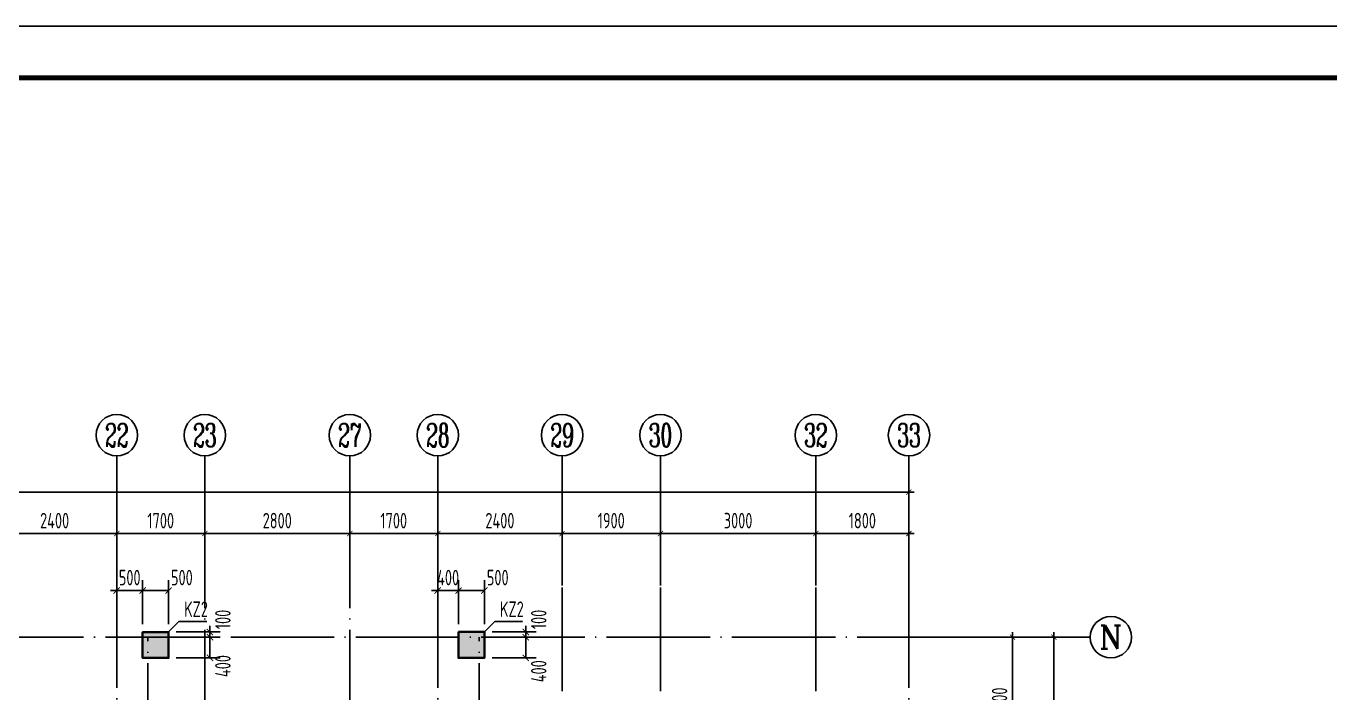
# Model space of a CAD drawing. Extents: x 826826 to 1642106, y -156213 to 399140.
# Drawn here: x 1204072 to 1229253, y 342470 to 355342 of the extents above; entities that cross this region are included whole.
import ezdxf
from ezdxf.enums import TextEntityAlignment as Align

# ---------------------------------------------------------------- set-up
doc = ezdxf.new("R2010")
doc.units = 0
doc.header["$LTSCALE"] = 1000
doc.linetypes.add('DOTE', pattern=[2.42, 2, -0.2, 0.02, -0.2])
doc.layers.get('0').update_dxf_attribs({"linetype": 'CONTINUOUS'})
doc.layers.get('DEFPOINTS').update_dxf_attribs({"linetype": 'CONTINUOUS'})
for name, color, linetype in [('-TK', 7, 'CONTINUOUS'), ('A-AXIS', 1, 'CONTINUOUS'), ('A-DOTE', 10, 'DOTE'), ('AXIS_TEXT', 4, 'CONTINUOUS'), ('S-Q墙标注', 3, 'CONTINUOUS'), ('S-X详图填充', 252, 'CONTINUOUS'), ('S-X详图实线', 4, 'CONTINUOUS'), ('S-Y一般标注', 3, 'CONTINUOUS'), ('S-Z柱实线', 6, 'CONTINUOUS'), ('S-Z柱编号', 6, 'CONTINUOUS')]:
    doc.layers.add(name, color=color, linetype=linetype)
doc.styles.add('_TCH_AXIS', font='COMPLEX', dxfattribs={"bigfont": 'GBCBIG'})
doc.styles.add('COMPLEX', font='COMPLEX')
doc.styles.add('TSSD_DIMENSION', font='Tssdeng.shx', dxfattribs={"width": 0.7, "bigfont": 'tssdchn.shx'})
doc.styles.add('TSSD_REIN', font='tssdeng.shx', dxfattribs={"width": 0.7, "height": 300, "bigfont": 'tssdchn.shx'})
doc.styles.add('结构文字', font='zstxt.shx', dxfattribs={"width": 0.7, "bigfont": 'zshz.shx'})
doc.dimstyles.new('STRUCK', dxfattribs={"dimtxt": 400, "dimasz": 121, "dimexe": 200, "dimexo": 150, "dimgap": 115, "dimtad": 1, "dimdec": 0, "dimdsep": 46, "dimtxsty": '结构文字', "dimblk": 'ARCHTICK', "dimcen": 400, "dimclrd": 3, "dimclre": 3, "dimclrt": 7, "dimadec": 0, "dimazin": 0, "dimtfac": 1, "dimtdec": 0, "dimtix": 1, "dimtmove": 2, "dimatfit": 3, "dimldrblk": '_DIMX', "dimfxl": 0, "dimtolj": 1, "dimtzin": 0, "dimarcsym": 0})
doc.dimstyles.new('TSSD_100_100$0', dxfattribs={"dimtxt": 300, "dimasz": 80, "dimexe": 100, "dimexo": 250, "dimgap": 100, "dimtad": 1, "dimdec": 0, "dimzin": 0, "dimdsep": 46, "dimtxsty": 'TSSD_DIMENSION', "dimblk": 'ARCHTICK', "dimcen": 0, "dimdle": 100, "dimclrd": 3, "dimclre": 3, "dimclrt": 7, "dimadec": 0, "dimazin": 0, "dimtfac": 1, "dimtdec": 0, "dimtix": 1, "dimtmove": 2, "dimatfit": 3, "dimldrblk": 'ARCHTICK', "dimfxl": 0, "dimtolj": 1, "dimtzin": 0, "dimarcsym": 0})

# ---------------------------------------------------------------- blocks, each defined once
blk = doc.blocks.new('_ArchTick')
at = {"color": 0, "linetype": 'ByBlock', "const_width": 0.15}
blk.add_lwpolyline([(-0.5, -0.5), (0.5, 0.5)], dxfattribs=at)
blk = doc.blocks.new('*D67')
at = {"layer": 'DEFPOINTS', "color": 0}
for p in [(789521, 350782), (787721, 349782), (789521, 349782)]:
    blk.add_point(p, dxfattribs=at)
at = {"layer": 'S-Y一般标注', "color": 0, "lineweight": -2}
for p, q in [((787621, 350782), (789621, 350782)), ((787721, 350032), (787721, 350882)), ((789521, 350032), (789521, 350882))]:
    blk.add_line(p, q, dxfattribs=at)
at = {"layer": 'S-Y一般标注', "color": 0, "lineweight": -2, "xscale": 100, "yscale": 100, "zscale": 100, "rotation": 180}
blk.add_blockref('_ArchTick', (787721, 350782), dxfattribs=at)
at = {"layer": 'S-Y一般标注', "color": 0, "lineweight": -2, "xscale": 100, "yscale": 100, "zscale": 100}
blk.add_blockref('_ArchTick', (789521, 350782), dxfattribs=at)
at = {"layer": 'S-Y一般标注', "color": 7, "insert": (788621, 351032), "char_height": 300, "attachment_point": 5, "style": 'TSSD_DIMENSION'}
blk.add_mtext('\\A1;1800', dxfattribs=at)
blk = doc.blocks.new('*D68')
at = {"layer": 'DEFPOINTS', "color": 0}
for p in [(787721, 350782), (784721, 349782), (787721, 349782)]:
    blk.add_point(p, dxfattribs=at)
at = {"layer": 'S-Y一般标注', "color": 0, "lineweight": -2}
for p, q in [((784621, 350782), (787821, 350782)), ((784721, 350032), (784721, 350882)), ((787721, 350032), (787721, 350882))]:
    blk.add_line(p, q, dxfattribs=at)
at = {"layer": 'S-Y一般标注', "color": 0, "lineweight": -2, "xscale": 100, "yscale": 100, "zscale": 100, "rotation": 180}
blk.add_blockref('_ArchTick', (784721, 350782), dxfattribs=at)
at = {"layer": 'S-Y一般标注', "color": 0, "lineweight": -2, "xscale": 100, "yscale": 100, "zscale": 100}
blk.add_blockref('_ArchTick', (787721, 350782), dxfattribs=at)
at = {"layer": 'S-Y一般标注', "color": 7, "insert": (786221, 351032), "char_height": 300, "attachment_point": 5, "style": 'TSSD_DIMENSION'}
blk.add_mtext('\\A1;3000', dxfattribs=at)
blk = doc.blocks.new('*D69')
at = {"layer": 'DEFPOINTS', "color": 0}
for p in [(784721, 350782), (782821, 349782), (784721, 349782)]:
    blk.add_point(p, dxfattribs=at)
at = {"layer": 'S-Y一般标注', "color": 0, "lineweight": -2}
for p, q in [((782721, 350782), (784821, 350782)), ((782821, 350032), (782821, 350882)), ((784721, 350032), (784721, 350882))]:
    blk.add_line(p, q, dxfattribs=at)
at = {"layer": 'S-Y一般标注', "color": 0, "lineweight": -2, "xscale": 100, "yscale": 100, "zscale": 100, "rotation": 180}
blk.add_blockref('_ArchTick', (782821, 350782), dxfattribs=at)
at = {"layer": 'S-Y一般标注', "color": 0, "lineweight": -2, "xscale": 100, "yscale": 100, "zscale": 100}
blk.add_blockref('_ArchTick', (784721, 350782), dxfattribs=at)
at = {"layer": 'S-Y一般标注', "color": 7, "insert": (783771, 351032), "char_height": 300, "attachment_point": 5, "style": 'TSSD_DIMENSION'}
blk.add_mtext('\\A1;1900', dxfattribs=at)
blk = doc.blocks.new('*D70')
at = {"layer": 'DEFPOINTS', "color": 0}
for p in [(782821, 350782), (780421, 349782), (782821, 349782)]:
    blk.add_point(p, dxfattribs=at)
at = {"layer": 'S-Y一般标注', "color": 0, "lineweight": -2}
for p, q in [((780321, 350782), (782921, 350782)), ((780421, 350032), (780421, 350882)), ((782821, 350032), (782821, 350882))]:
    blk.add_line(p, q, dxfattribs=at)
at = {"layer": 'S-Y一般标注', "color": 0, "lineweight": -2, "xscale": 100, "yscale": 100, "zscale": 100, "rotation": 180}
blk.add_blockref('_ArchTick', (780421, 350782), dxfattribs=at)
at = {"layer": 'S-Y一般标注', "color": 0, "lineweight": -2, "xscale": 100, "yscale": 100, "zscale": 100}
blk.add_blockref('_ArchTick', (782821, 350782), dxfattribs=at)
at = {"layer": 'S-Y一般标注', "color": 7, "insert": (781621, 351032), "char_height": 300, "attachment_point": 5, "style": 'TSSD_DIMENSION'}
blk.add_mtext('\\A1;2400', dxfattribs=at)
blk = doc.blocks.new('*D71')
at = {"layer": 'DEFPOINTS', "color": 0}
for p in [(780421, 350782), (778721, 349782), (780421, 349782)]:
    blk.add_point(p, dxfattribs=at)
at = {"layer": 'S-Y一般标注', "color": 0, "lineweight": -2}
for p, q in [((778621, 350782), (780521, 350782)), ((778721, 350032), (778721, 350882)), ((780421, 350032), (780421, 350882))]:
    blk.add_line(p, q, dxfattribs=at)
at = {"layer": 'S-Y一般标注', "color": 0, "lineweight": -2, "xscale": 100, "yscale": 100, "zscale": 100, "rotation": 180}
blk.add_blockref('_ArchTick', (778721, 350782), dxfattribs=at)
at = {"layer": 'S-Y一般标注', "color": 0, "lineweight": -2, "xscale": 100, "yscale": 100, "zscale": 100}
blk.add_blockref('_ArchTick', (780421, 350782), dxfattribs=at)
at = {"layer": 'S-Y一般标注', "color": 7, "insert": (779571, 351032), "char_height": 300, "attachment_point": 5, "style": 'TSSD_DIMENSION'}
blk.add_mtext('\\A1;1700', dxfattribs=at)
blk = doc.blocks.new('*D72')
at = {"layer": 'DEFPOINTS', "color": 0}
for p in [(778721, 350782), (775921, 349782), (778721, 349782)]:
    blk.add_point(p, dxfattribs=at)
at = {"layer": 'S-Y一般标注', "color": 0, "lineweight": -2}
for p, q in [((775821, 350782), (778821, 350782)), ((775921, 350032), (775921, 350882)), ((778721, 350032), (778721, 350882))]:
    blk.add_line(p, q, dxfattribs=at)
at = {"layer": 'S-Y一般标注', "color": 0, "lineweight": -2, "xscale": 100, "yscale": 100, "zscale": 100, "rotation": 180}
blk.add_blockref('_ArchTick', (775921, 350782), dxfattribs=at)
at = {"layer": 'S-Y一般标注', "color": 0, "lineweight": -2, "xscale": 100, "yscale": 100, "zscale": 100}
blk.add_blockref('_ArchTick', (778721, 350782), dxfattribs=at)
at = {"layer": 'S-Y一般标注', "color": 7, "insert": (777321, 351032), "char_height": 300, "attachment_point": 5, "style": 'TSSD_DIMENSION'}
blk.add_mtext('\\A1;2800', dxfattribs=at)
blk = doc.blocks.new('*D73')
at = {"layer": 'DEFPOINTS', "color": 0}
for p in [(775921, 350782), (774221, 349782), (775921, 349782)]:
    blk.add_point(p, dxfattribs=at)
at = {"layer": 'S-Y一般标注', "color": 0, "lineweight": -2}
for p, q in [((774121, 350782), (776021, 350782)), ((774221, 350032), (774221, 350882)), ((775921, 350032), (775921, 350882))]:
    blk.add_line(p, q, dxfattribs=at)
at = {"layer": 'S-Y一般标注', "color": 0, "lineweight": -2, "xscale": 100, "yscale": 100, "zscale": 100, "rotation": 180}
blk.add_blockref('_ArchTick', (774221, 350782), dxfattribs=at)
at = {"layer": 'S-Y一般标注', "color": 0, "lineweight": -2, "xscale": 100, "yscale": 100, "zscale": 100}
blk.add_blockref('_ArchTick', (775921, 350782), dxfattribs=at)
at = {"layer": 'S-Y一般标注', "color": 7, "insert": (775071, 351032), "char_height": 300, "attachment_point": 5, "style": 'TSSD_DIMENSION'}
blk.add_mtext('\\A1;1700', dxfattribs=at)
blk = doc.blocks.new('*D74')
at = {"layer": 'DEFPOINTS', "color": 0}
for p in [(774221, 350782), (771821, 349782), (774221, 349782)]:
    blk.add_point(p, dxfattribs=at)
at = {"layer": 'S-Y一般标注', "color": 0, "lineweight": -2}
for p, q in [((771721, 350782), (774321, 350782)), ((771821, 350032), (771821, 350882)), ((774221, 350032), (774221, 350882))]:
    blk.add_line(p, q, dxfattribs=at)
at = {"layer": 'S-Y一般标注', "color": 0, "lineweight": -2, "xscale": 100, "yscale": 100, "zscale": 100, "rotation": 180}
blk.add_blockref('_ArchTick', (771821, 350782), dxfattribs=at)
at = {"layer": 'S-Y一般标注', "color": 0, "lineweight": -2, "xscale": 100, "yscale": 100, "zscale": 100}
blk.add_blockref('_ArchTick', (774221, 350782), dxfattribs=at)
at = {"layer": 'S-Y一般标注', "color": 7, "insert": (773021, 351032), "char_height": 300, "attachment_point": 5, "style": 'TSSD_DIMENSION'}
blk.add_mtext('\\A1;2400', dxfattribs=at)
blk = doc.blocks.new('*D94')
at = {"layer": 'DEFPOINTS', "color": 0}
for p in [(790521, 348782), (791521, 348782), (790521, 346282)]:
    blk.add_point(p, dxfattribs=at)
at = {"layer": 'S-Y一般标注', "color": 0, "lineweight": -2}
for p, q in [((790771, 348782), (791621, 348782)), ((791521, 346182), (791521, 348882)), ((790771, 346282), (791621, 346282))]:
    blk.add_line(p, q, dxfattribs=at)
at = {"layer": 'S-Y一般标注', "color": 0, "lineweight": -2, "xscale": 100, "yscale": 100, "zscale": 100}
for p, rotation in [((791521, 348782), 90), ((791521, 346282), 270)]:
    blk.add_blockref('_ArchTick', p, dxfattribs=dict(at, rotation=rotation))
at = {"layer": 'S-Y一般标注', "color": 7, "insert": (791271, 347532), "char_height": 300, "attachment_point": 5, "rotation": 90, "style": 'TSSD_DIMENSION'}
blk.add_mtext('\\A1;2500', dxfattribs=at)
blk = doc.blocks.new('*D95')
at = {"layer": 'DEFPOINTS', "color": 0}
for p in [(790521, 348782), (792321, 348782), (790521, 334282)]:
    blk.add_point(p, dxfattribs=at)
at = {"layer": 'S-Y一般标注', "color": 0, "lineweight": -2}
for p, q in [((790771, 348782), (792421, 348782)), ((792321, 334182), (792321, 348882)), ((790771, 334282), (792421, 334282))]:
    blk.add_line(p, q, dxfattribs=at)
at = {"layer": 'S-Y一般标注', "color": 0, "lineweight": -2, "xscale": 100, "yscale": 100, "zscale": 100}
for p, rotation in [((792321, 348782), 90), ((792321, 334282), 270)]:
    blk.add_blockref('_ArchTick', p, dxfattribs=dict(at, rotation=rotation))
at = {"layer": 'S-Y一般标注', "color": 7, "insert": (792071, 341532), "char_height": 300, "attachment_point": 5, "rotation": 90, "style": 'TSSD_DIMENSION'}
blk.add_mtext('\\A1;14500', dxfattribs=at)
blk = doc.blocks.new('*D59')
at = {"layer": 'DEFPOINTS', "color": 0}
for p in [(789521, 351582), (740721, 349782), (789521, 349782)]:
    blk.add_point(p, dxfattribs=at)
at = {"layer": 'S-Y一般标注', "color": 0, "lineweight": -2}
for p, q in [((740621, 351582), (789621, 351582)), ((740721, 350032), (740721, 351682)), ((789521, 350032), (789521, 351682))]:
    blk.add_line(p, q, dxfattribs=at)
at = {"layer": 'S-Y一般标注', "color": 0, "lineweight": -2, "xscale": 100, "yscale": 100, "zscale": 100, "rotation": 180}
blk.add_blockref('_ArchTick', (740721, 351582), dxfattribs=at)
at = {"layer": 'S-Y一般标注', "color": 0, "lineweight": -2, "xscale": 100, "yscale": 100, "zscale": 100}
blk.add_blockref('_ArchTick', (789521, 351582), dxfattribs=at)
at = {"layer": 'S-Y一般标注', "color": 7, "insert": (765121, 351832), "char_height": 300, "attachment_point": 5, "style": 'TSSD_DIMENSION'}
blk.add_mtext('\\A1;48800', dxfattribs=at)
blk = doc.blocks.new('_AXISO')
blk.add_circle((0, 0), 0.5)
at = {"layer": 'AXIS_TEXT', "style": 'COMPLEX', "width": 1.041667}
blk.add_attdef('A', text='', height=0.56, dxfattribs=at).set_placement((-0.25, -0.28), (0.25, -0.28), align=Align.FIT)
blk = doc.blocks.new('A1')
blk.add_lwpolyline([(0, 59400), (0, 0), (84100, 0), (84100, 59400)], close=True)
at = {"const_width": 100}
blk.add_lwpolyline([(2500, 58400), (2500, 1000), (83100, 1000), (83100, 58400)], close=True, dxfattribs=at)
blk = doc.blocks.new('*D2963')
at = {"layer": 'DEFPOINTS', "color": 0}
for p in [(1212923, 343646), (1212923, 343546), (1213723, 343646)]:
    blk.add_point(p, dxfattribs=at)
at = {"layer": 'S-Q墙标注', "color": 3, "lineweight": -2}
for p, q in [((1213723, 343646), (1213723, 343767)), ((1213073, 343646), (1213923, 343646)), ((1213073, 343546), (1213923, 343546)), ((1213723, 343546), (1213723, 343646)), ((1213723, 343546), (1213723, 343425))]:
    blk.add_line(p, q, dxfattribs=at)
at = {"layer": 'S-Q墙标注', "color": 3, "lineweight": -2, "xscale": 121, "yscale": 121, "zscale": 121}
for p, rotation in [((1213723, 343646), 270), ((1213723, 343546), 90)]:
    blk.add_blockref('_ArchTick', p, dxfattribs=dict(at, rotation=rotation))
at = {"layer": 'S-Q墙标注', "color": 7, "insert": (1213973, 343888), "char_height": 300, "attachment_point": 5, "rotation": 90, "style": 'TSSD_REIN'}
blk.add_mtext('\\A1;100', dxfattribs=at)
blk = doc.blocks.new('_DIMX')
blk.add_line((-150, 0), (150, 0))
at = {"const_width": 50}
blk.add_lwpolyline([(-70, -70), (70, 70)], dxfattribs=at)
blk = doc.blocks.new('*D2964')
at = {"layer": 'DEFPOINTS', "color": 0}
for p in [(1212923, 343546), (1213723, 343546), (1212923, 343146)]:
    blk.add_point(p, dxfattribs=at)
at = {"layer": 'S-Q墙标注', "color": 3, "lineweight": -2}
for p, q in [((1213073, 343546), (1213923, 343546)), ((1213723, 343146), (1213723, 343546)), ((1213073, 343146), (1213923, 343146))]:
    blk.add_line(p, q, dxfattribs=at)
at = {"layer": 'S-Q墙标注', "color": 3, "lineweight": -2, "xscale": 121, "yscale": 121, "zscale": 121}
for p, rotation in [((1213723, 343546), 90), ((1213723, 343146), 270)]:
    blk.add_blockref('_ArchTick', p, dxfattribs=dict(at, rotation=rotation))
at = {"layer": 'S-Q墙标注', "color": 7, "insert": (1213973, 342888), "char_height": 300, "attachment_point": 5, "rotation": 90, "style": 'TSSD_REIN'}
blk.add_mtext('\\A1;400', dxfattribs=at)
blk = doc.blocks.new('*D2965')
at = {"layer": 'DEFPOINTS', "color": 0}
for p in [(1212423, 344446), (1212423, 343646), (1212923, 343646)]:
    blk.add_point(p, dxfattribs=at)
at = {"layer": 'S-Q墙标注', "color": 3, "lineweight": -2}
for p, q in [((1212423, 343796), (1212423, 344646)), ((1212923, 343796), (1212923, 344646)), ((1212923, 344446), (1212423, 344446))]:
    blk.add_line(p, q, dxfattribs=at)
at = {"layer": 'S-Q墙标注', "color": 3, "lineweight": -2, "xscale": 121, "yscale": 121, "zscale": 121, "rotation": 180}
blk.add_blockref('_ArchTick', (1212423, 344446), dxfattribs=at)
at = {"layer": 'S-Q墙标注', "color": 3, "lineweight": -2, "xscale": 121, "yscale": 121, "zscale": 121}
blk.add_blockref('_ArchTick', (1212923, 344446), dxfattribs=at)
at = {"layer": 'S-Q墙标注', "color": 7, "insert": (1213181, 344696), "char_height": 300, "attachment_point": 5, "style": 'TSSD_REIN'}
blk.add_mtext('\\A1;500', dxfattribs=at)
blk = doc.blocks.new('*D2966')
at = {"layer": 'DEFPOINTS', "color": 0}
for p in [(1206823, 343646), (1206823, 343546), (1207623, 343646)]:
    blk.add_point(p, dxfattribs=at)
at = {"layer": 'S-Q墙标注', "color": 3, "lineweight": -2}
for p, q in [((1207623, 343646), (1207623, 343767)), ((1206973, 343646), (1207823, 343646)), ((1206973, 343546), (1207823, 343546)), ((1207623, 343546), (1207623, 343646)), ((1207623, 343546), (1207623, 343425))]:
    blk.add_line(p, q, dxfattribs=at)
at = {"layer": 'S-Q墙标注', "color": 3, "lineweight": -2, "xscale": 121, "yscale": 121, "zscale": 121}
for p, rotation in [((1207623, 343646), 270), ((1207623, 343546), 90)]:
    blk.add_blockref('_ArchTick', p, dxfattribs=dict(at, rotation=rotation))
at = {"layer": 'S-Q墙标注', "color": 7, "insert": (1207873, 343888), "char_height": 300, "attachment_point": 5, "rotation": 90, "style": 'TSSD_REIN'}
blk.add_mtext('\\A1;100', dxfattribs=at)
blk = doc.blocks.new('*D2967')
at = {"layer": 'DEFPOINTS', "color": 0}
for p in [(1206823, 343546), (1207623, 343546), (1206823, 343146)]:
    blk.add_point(p, dxfattribs=at)
at = {"layer": 'S-Q墙标注', "color": 3, "lineweight": -2}
for p, q in [((1206973, 343546), (1207823, 343546)), ((1207623, 343146), (1207623, 343546)), ((1206973, 343146), (1207823, 343146))]:
    blk.add_line(p, q, dxfattribs=at)
at = {"layer": 'S-Q墙标注', "color": 3, "lineweight": -2, "xscale": 121, "yscale": 121, "zscale": 121}
for p, rotation in [((1207623, 343546), 90), ((1207623, 343146), 270)]:
    blk.add_blockref('_ArchTick', p, dxfattribs=dict(at, rotation=rotation))
at = {"layer": 'S-Q墙标注', "color": 7, "insert": (1207873, 342988), "char_height": 300, "attachment_point": 5, "rotation": 90, "style": 'TSSD_REIN'}
blk.add_mtext('\\A1;400', dxfattribs=at)
blk = doc.blocks.new('*D2968')
at = {"layer": 'DEFPOINTS', "color": 0}
for p in [(1206323, 344446), (1206323, 343646), (1206823, 343646)]:
    blk.add_point(p, dxfattribs=at)
at = {"layer": 'S-Q墙标注', "color": 3, "lineweight": -2}
for p, q in [((1206323, 343796), (1206323, 344646)), ((1206823, 343796), (1206823, 344646)), ((1206823, 344446), (1206323, 344446))]:
    blk.add_line(p, q, dxfattribs=at)
at = {"layer": 'S-Q墙标注', "color": 3, "lineweight": -2, "xscale": 121, "yscale": 121, "zscale": 121, "rotation": 180}
blk.add_blockref('_ArchTick', (1206323, 344446), dxfattribs=at)
at = {"layer": 'S-Q墙标注', "color": 3, "lineweight": -2, "xscale": 121, "yscale": 121, "zscale": 121}
blk.add_blockref('_ArchTick', (1206823, 344446), dxfattribs=at)
at = {"layer": 'S-Q墙标注', "color": 7, "insert": (1207081, 344696), "char_height": 300, "attachment_point": 5, "style": 'TSSD_REIN'}
blk.add_mtext('\\A1;500', dxfattribs=at)
blk = doc.blocks.new('*D2969')
at = {"layer": 'DEFPOINTS', "color": 0}
for p in [(1205823, 344446), (1205823, 343646), (1206323, 343646)]:
    blk.add_point(p, dxfattribs=at)
at = {"layer": 'S-Q墙标注', "color": 3, "lineweight": -2}
for p, q in [((1205823, 343796), (1205823, 344646)), ((1206323, 343796), (1206323, 344646)), ((1205823, 344446), (1205702, 344446)), ((1206323, 344446), (1205823, 344446)), ((1206323, 344446), (1206444, 344446))]:
    blk.add_line(p, q, dxfattribs=at)
at = {"layer": 'S-Q墙标注', "color": 3, "lineweight": -2, "xscale": 121, "yscale": 121, "zscale": 121}
blk.add_blockref('_ArchTick', (1205823, 344446), dxfattribs=at)
at = {"layer": 'S-Q墙标注', "color": 3, "lineweight": -2, "xscale": 121, "yscale": 121, "zscale": 121, "rotation": 180}
blk.add_blockref('_ArchTick', (1206323, 344446), dxfattribs=at)
at = {"layer": 'S-Q墙标注', "color": 7, "insert": (1206073, 344696), "char_height": 300, "attachment_point": 5, "style": 'TSSD_REIN'}
blk.add_mtext('\\A1;500', dxfattribs=at)
blk = doc.blocks.new('*D2970')
at = {"layer": 'DEFPOINTS', "color": 0}
for p in [(1212023, 344446), (1212023, 343646), (1212423, 343646)]:
    blk.add_point(p, dxfattribs=at)
at = {"layer": 'S-Q墙标注', "color": 3, "lineweight": -2}
for p, q in [((1212023, 343796), (1212023, 344646)), ((1212423, 343796), (1212423, 344646)), ((1212023, 344446), (1211902, 344446)), ((1212423, 344446), (1212023, 344446)), ((1212423, 344446), (1212544, 344446))]:
    blk.add_line(p, q, dxfattribs=at)
at = {"layer": 'S-Q墙标注', "color": 3, "lineweight": -2, "xscale": 121, "yscale": 121, "zscale": 121}
blk.add_blockref('_ArchTick', (1212023, 344446), dxfattribs=at)
at = {"layer": 'S-Q墙标注', "color": 3, "lineweight": -2, "xscale": 121, "yscale": 121, "zscale": 121, "rotation": 180}
blk.add_blockref('_ArchTick', (1212423, 344446), dxfattribs=at)
at = {"layer": 'S-Q墙标注', "color": 7, "insert": (1212223, 344696), "char_height": 300, "attachment_point": 5, "style": 'TSSD_REIN'}
blk.add_mtext('\\A1;400', dxfattribs=at)
blk = doc.blocks.new('20210801.08473688')
at = {"layer": 'A-AXIS'}
for p, q in [((37800, 19800), (37800, 22300)), ((39500, 19800), (39500, 22300)), ((42300, 19800), (42300, 22300)), ((44000, 19800), (44000, 22300)), ((46400, 19800), (46400, 22300)), ((48300, 19800), (48300, 22300)), ((51300, 19800), (51300, 22300)), ((53100, 19800), (53100, 22300)), ((54100, 18800), (56600, 18800))]:
    blk.add_line(p, q, dxfattribs=at)
at = {"layer": 'A-DOTE'}
for p, q in [((37800, 3300), (37800, 19800)), ((39500, 12100), (39500, 19800)), ((42300, 12100), (42300, 19800)), ((44000, 3300), (44000, 19800)), ((46400, 10500), (46400, 19800)), ((48300, 10500), (48300, 19800)), ((51300, 10500), (51300, 19800)), ((53100, 3300), (53100, 19800)), ((54100, 18800), (3300, 18800)), ((38400, 16300), (38400, 18800)), ((44800, 16300), (44800, 18800))]:
    blk.add_line(p, q, dxfattribs=at)
at = {"layer": 'A-AXIS'}
ref = blk.add_blockref('_AXISO', (37800, 22700), dxfattribs=dict(at, xscale=800, yscale=800, zscale=800))
ref.add_attrib('A', '22', dxfattribs={"layer": 'AXIS_TEXT', "height": 452.55, "style": '_TCH_AXIS', "width": 0.617647}).set_placement((37573.7, 22473.7), (38026.3, 22473.7), align=Align.FIT)
ref = blk.add_blockref('_AXISO', (39500, 22700), dxfattribs=dict(at, xscale=800, yscale=800, zscale=800))
ref.add_attrib('A', '23', dxfattribs={"layer": 'AXIS_TEXT', "height": 452.55, "style": '_TCH_AXIS', "width": 0.617647}).set_placement((39273.7, 22473.7), (39726.3, 22473.7), align=Align.FIT)
ref = blk.add_blockref('_AXISO', (42300, 22700), dxfattribs=dict(at, xscale=800, yscale=800, zscale=800))
ref.add_attrib('A', '27', dxfattribs={"layer": 'AXIS_TEXT', "height": 452.55, "style": '_TCH_AXIS', "width": 0.617647}).set_placement((42073.7, 22473.7), (42526.3, 22473.7), align=Align.FIT)
ref = blk.add_blockref('_AXISO', (44000, 22700), dxfattribs=dict(at, xscale=800, yscale=800, zscale=800))
ref.add_attrib('A', '28', dxfattribs={"layer": 'AXIS_TEXT', "height": 452.55, "style": '_TCH_AXIS', "width": 0.617647}).set_placement((43773.7, 22473.7), (44226.3, 22473.7), align=Align.FIT)
ref = blk.add_blockref('_AXISO', (46400, 22700), dxfattribs=dict(at, xscale=800, yscale=800, zscale=800))
ref.add_attrib('A', '29', dxfattribs={"layer": 'AXIS_TEXT', "height": 452.55, "style": '_TCH_AXIS', "width": 0.617647}).set_placement((46173.7, 22473.7), (46626.3, 22473.7), align=Align.FIT)
ref = blk.add_blockref('_AXISO', (48300, 22700), dxfattribs=dict(at, xscale=800, yscale=800, zscale=800))
ref.add_attrib('A', '30', dxfattribs={"layer": 'AXIS_TEXT', "height": 452.55, "style": '_TCH_AXIS', "width": 0.636364}).set_placement((48073.7, 22473.7), (48526.3, 22473.7), align=Align.FIT)
ref = blk.add_blockref('_AXISO', (51300, 22700), dxfattribs=dict(at, xscale=800, yscale=800, zscale=800))
ref.add_attrib('A', '32', dxfattribs={"layer": 'AXIS_TEXT', "height": 452.55, "style": '_TCH_AXIS', "width": 0.636364}).set_placement((51073.7, 22473.7), (51526.3, 22473.7), align=Align.FIT)
ref = blk.add_blockref('_AXISO', (53100, 22700), dxfattribs=dict(at, xscale=800, yscale=800, zscale=800))
ref.add_attrib('A', '33', dxfattribs={"layer": 'AXIS_TEXT', "height": 452.55, "style": '_TCH_AXIS', "width": 0.636364}).set_placement((52873.7, 22473.7), (53326.3, 22473.7), align=Align.FIT)
ref = blk.add_blockref('_AXISO', (57000, 18800), dxfattribs=dict(at, xscale=800, yscale=800, zscale=800))
ref.add_attrib('A', 'N', dxfattribs={"layer": 'AXIS_TEXT', "height": 452.5, "style": '_TCH_AXIS', "width": 1.105263}).set_placement((56773.7, 18573.7), (57226.3, 18573.7), align=Align.FIT)
at = {"layer": 'S-Y一般标注'}
for p1, p2, distance, picture, middle in [((4300, 19800), (53100, 19800), 1800, '*D59', (28700, 21850)), ((35400, 19800), (37800, 19800), 1000, '*D74', (36600, 21050)), ((37800, 19800), (39500, 19800), 1000, '*D73', (38650, 21050)), ((39500, 19800), (42300, 19800), 1000, '*D72', (40900, 21050)), ((42300, 19800), (44000, 19800), 1000, '*D71', (43150, 21050)), ((44000, 19800), (46400, 19800), 1000, '*D70', (45200, 21050)), ((46400, 19800), (48300, 19800), 1000, '*D69', (47350, 21050)), ((48300, 19800), (51300, 19800), 1000, '*D68', (49800, 21050)), ((51300, 19800), (53100, 19800), 1000, '*D67', (52200, 21050)), ((54100, 16300), (54100, 18800), -1000, '*D94', (54850, 17550)), ((54100, 4300), (54100, 18800), -1800, '*D95', (55650, 11550))]:
    dim = blk.add_aligned_dim(p1=p1, p2=p2, distance=distance, dimstyle='TSSD_100_100$0', override={"dimasz": 100, "dimclrd": 0, "dimclre": 0}, dxfattribs=at)
    dim.commit()
    dim.dimension.update_dxf_attribs({"geometry": picture, "text_midpoint": middle, "insert": (-736421.3, -329982)})

msp = doc.modelspace()

# ---------------------------------------------------------------- hatches: boundary and pattern name
at = {"layer": 'S-X详图填充'}
h = msp.add_hatch(color=256, dxfattribs=at)
h.dxf.hatch_style = 1
h.paths.add_polyline_path([(1206323.38, 343645.93), (1206823.38, 343645.93), (1206823.38, 343145.51), (1206323.38, 343145.51)])
h = msp.add_hatch(color=256, dxfattribs=at)
h.dxf.hatch_style = 1
h.paths.add_polyline_path([(1206323.38, 343645.93), (1206823.38, 343645.93), (1206823.38, 343145.51), (1206323.38, 343145.51)])
h = msp.add_hatch(color=256, dxfattribs=at)
h.dxf.hatch_style = 1
h.paths.add_polyline_path([(1212423.39, 343645.93), (1212923.39, 343645.93), (1212923.38, 343145.93), (1212423.38, 343145.93)])
h = msp.add_hatch(color=256, dxfattribs=at)
h.dxf.hatch_style = 1
h.paths.add_polyline_path([(1212423.39, 343645.93), (1212923.39, 343645.93), (1212923.38, 343145.93), (1212423.38, 343145.93)])

# ---------------------------------------------------------------- linework, layer by layer
at = {"layer": 'S-X详图实线'}
for points in [[(1206323.38, 343645.93), (1206823.38, 343645.93), (1206823.38, 343145.51), (1206323.38, 343145.51), (1206323.38, 343645.93)], [(1212423.39, 343645.93), (1212923.39, 343645.93), (1212923.39, 343145.93), (1212423.39, 343145.93), (1212423.39, 343645.93)]]:
    msp.add_lwpolyline(points, close=True, dxfattribs=at)
at = {"layer": 'S-Z柱实线', "lineweight": 35}
for points in [[(1206323.38, 343645.51), (1206823.38, 343645.51), (1206823.38, 343145.51), (1206323.38, 343145.51)], [(1212423.39, 343645.93), (1212923.38, 343645.93), (1212923.38, 343145.93), (1212423.39, 343145.93)]]:
    msp.add_lwpolyline(points, close=True, dxfattribs=at)
at = {"layer": 'S-Z柱编号', "color": 7}
for points in [[(1206823.36, 343645.93), (1207023.36, 343845.93), (1207562.31, 343845.93)], [(1212923.39, 343645.93), (1213123.39, 343845.93), (1213662.34, 343845.93)]]:
    msp.add_lwpolyline(points, dxfattribs=at)

# ---------------------------------------------------------------- block references
at = {"layer": '-TK'}
msp.add_blockref('A1', (1156964.92, 295942.46), dxfattribs=at)
at = {"layer": 'S-Y一般标注'}
msp.add_blockref('20210801.08473688', (1168023.38, 324745.54), dxfattribs=at)

# ---------------------------------------------------------------- texts
at = {"layer": 'S-Z柱编号', "color": 7, "style": 'TSSD_REIN', "width": 0.7}
for p in [(1207123.36, 343845.93), (1213223.39, 343845.93)]:
    msp.add_text('KZ2', height=300, dxfattribs=at).set_placement(p, align=Align.BOTTOM_LEFT)

# ---------------------------------------------------------------- dimensions: what is measured, and where the dimension line sits
at = {"layer": 'S-Q墙标注'}
for base, p1, p2, picture, middle in [((1205823.38, 344445.91), (1206323.37, 343645.91), (1205823.38, 343645.91), '*D2969', (1206073.37, 344695.91)), ((1212023.38, 344445.91), (1212423.38, 343645.91), (1212023.38, 343645.91), '*D2970', (1212223.38, 344695.91))]:
    dim = msp.add_linear_dim(base=base, p1=p1, p2=p2, angle=180, dimstyle='STRUCK', override={"dimtxt": 300, "dimgap": 100, "dimtxsty": 'TSSD_REIN'}, dxfattribs=at)
    dim.commit()
    dim.dimension.update_dxf_attribs({"geometry": picture, "text_midpoint": middle})
for base, p1, p2, angle, picture, middle in [((1206323.37, 344445.91), (1206823.37, 343645.91), (1206323.37, 343645.91), 180, '*D2968', (1207081.44, 344695.91)), ((1212423.38, 344445.91), (1212923.38, 343645.91), (1212423.38, 343645.91), 180, '*D2965', (1213181.45, 344695.91)), ((1207623.37, 343645.91), (1206823.38, 343545.54), (1206823.37, 343645.91), 90, '*D2966', (1207873.37, 343887.83)), ((1213723.38, 343645.91), (1212923.39, 343545.54), (1212923.38, 343645.91), 90, '*D2963', (1213973.38, 343887.83)), ((1207623.37, 343545.54), (1206823.37, 343145.91), (1206823.38, 343545.54), 90, '*D2967', (1207873.37, 342987.83)), ((1213723.38, 343545.54), (1212923.38, 343145.91), (1212923.39, 343545.54), 90, '*D2964', (1213973.38, 342887.83))]:
    dim = msp.add_linear_dim(base=base, p1=p1, p2=p2, angle=angle, dimstyle='STRUCK', override={"dimtxt": 300, "dimgap": 100, "dimtxsty": 'TSSD_REIN'}, dxfattribs=at)
    dim.commit()
    dim.dimension.update_dxf_attribs({"geometry": picture, "text_midpoint": middle, "dimtype": 160})

doc.saveas('drawing.dxf')
